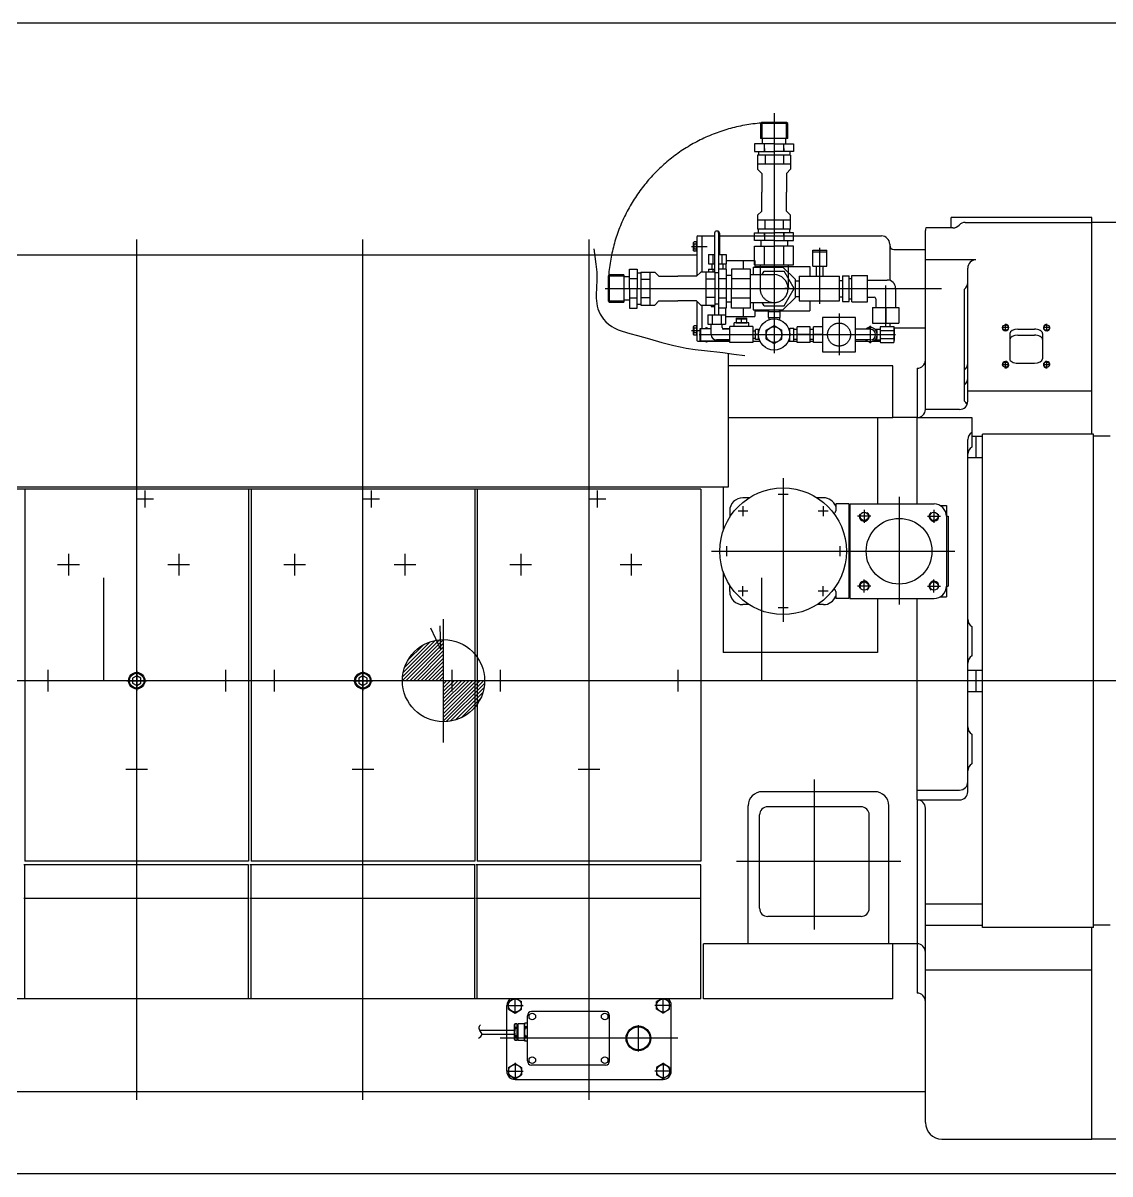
# Model space of a CAD drawing. Header units: millimetres. Extents: x -1838618 to -1600818, y -1770412 to -1553248.
# Drawn here: x -1817144 to -1815822, y -1686146 to -1684746 of the extents above; entities that cross this region are included whole.
import ezdxf

# ---------------------------------------------------------------- set-up
doc = ezdxf.new("R2010")
doc.units = ezdxf.units.MM
doc.header["$LTSCALE"] = 100
for name, pattern in [('ACAD_ISO04W100', [30, 24, -3, 0, -3]), ('CENTER', [2, 1.25, -0.25, 0.25, -0.25]), ('DASHED', [0.75, 0.5, -0.25]), ('PHANTOM', [2.5, 1.25, -0.25, 0.25, -0.25, 0.25, -0.25])]:
    doc.linetypes.add(name, pattern=pattern)
doc.layers.add('111steel', color=2, linetype='Continuous', lineweight=50)
for name, color, linetype in [('412equipment', 6, 'Continuous'), ('PV', 7, 'Continuous'), ('TV', 7, 'Continuous')]:
    doc.layers.add(name, color=color, linetype=linetype)

# ---------------------------------------------------------------- blocks, each defined once
blk = doc.blocks.new('67')
at = {"color": 4}
for p, q in [((9000, 0), (9000, 125)), ((9800, 0), (9800, 125))]:
    blk.add_line(p, q, dxfattribs=at)
at = {"color": 4, "ltscale": 100}
blk.add_line((26786.6, 0), (-4089.1, 0), dxfattribs=at)
blk = doc.blocks.new('GE-2')
at = {"color": 7, "linetype": 'CENTER', "ltscale": 25.4}
for p, q in [((-20095.8, 46086.8), (-20095.8, 47133.5)), ((-19820.8, 46086.8), (-19820.8, 47133.5)), ((-20075.5, 46817.8), (-20096.1, 46817.8)), ((-20085.8, 46828.1), (-20085.8, 46807.5)), ((-19800.5, 46817.8), (-19821.1, 46817.8)), ((-19810.8, 46828.1), (-19810.8, 46807.5)), ((-20178.8, 46751), (-20178.8, 46724.7)), ((-20044.7, 46751), (-20044.7, 46724.7)), ((-19903.8, 46751), (-19903.8, 46724.7)), ((-19769.7, 46751), (-19769.7, 46724.7)), ((-20165.6, 46737.8), (-20192, 46737.8)), ((-20031.6, 46737.8), (-20057.9, 46737.8)), ((-19890.6, 46737.8), (-19917, 46737.8)), ((-19756.6, 46737.8), (-19782.9, 46737.8)), ((-20203.8, 46610), (-20203.8, 46583.7)), ((-20095.8, 46608.8), (-20095.8, 46584.8)), ((-19987.8, 46610), (-19987.8, 46583.7)), ((-19928.8, 46610), (-19928.8, 46583.7)), ((-19820.8, 46608.8), (-19820.8, 46584.8)), ((-19712.8, 46610), (-19712.8, 46583.7)), ((-20233.3, 46596.8), (-20508.3, 46596.8)), ((-19958.3, 46596.8), (-20233.3, 46596.8)), ((-20107.8, 46596.8), (-20083.8, 46596.8)), ((-19683.3, 46596.8), (-19958.3, 46596.8)), ((-19832.8, 46596.8), (-19808.8, 46596.8)), ((-20082.6, 46488.8), (-20109, 46488.8)), ((-19807.6, 46488.8), (-19834, 46488.8))]:
    blk.add_line(p, q, dxfattribs=at)
at = {"color": 7, "linetype": 'Continuous', "ltscale": 25.4}
for p, q in [((-20233.3, 47114.3), (-20508.3, 47114.3)), ((-19958.3, 47114.3), (-20233.3, 47114.3)), ((-19683.3, 47114.3), (-19958.3, 47114.3)), ((-20233.3, 46832.4), (-20508.3, 46832.4)), ((-19958.3, 46832.4), (-20233.3, 46832.4)), ((-19683.3, 46832.4), (-19958.3, 46832.4)), ((-20233.3, 46829.8), (-20508.3, 46829.8)), ((-19958.3, 46829.8), (-20233.3, 46829.8)), ((-20231.8, 46829.8), (-20231.8, 46377.4)), ((-19959.8, 46829.8), (-19959.8, 46377.4)), ((-19683.3, 46829.8), (-19958.3, 46829.8)), ((-19956.8, 46829.8), (-19956.8, 46377.4)), ((-19684.8, 46829.8), (-19684.8, 46377.4)), ((-20095.8, 46602.6), (-20100.8, 46599.7)), ((-20100.8, 46599.7), (-20100.8, 46594)), ((-20100.8, 46594), (-20095.8, 46591.1)), ((-20090.8, 46599.7), (-20095.8, 46602.6)), ((-20095.8, 46591.1), (-20090.8, 46594)), ((-20090.8, 46594), (-20090.8, 46599.7)), ((-19820.8, 46602.6), (-19825.8, 46599.7)), ((-19825.8, 46599.7), (-19825.8, 46594)), ((-19825.8, 46594), (-19820.8, 46591.1)), ((-19815.8, 46599.7), (-19820.8, 46602.6)), ((-19820.8, 46591.1), (-19815.8, 46594)), ((-19815.8, 46594), (-19815.8, 46599.7)), ((-19959.8, 46372.8), (-20233.3, 46372.8)), ((-19959.8, 46377.4), (-20231.8, 46377.4)), ((-20231.8, 46209.8), (-20231.8, 46372.8)), ((-19959.8, 46209.8), (-19959.8, 46372.8)), ((-19684.8, 46372.8), (-19958.3, 46372.8)), ((-19684.8, 46377.4), (-19956.8, 46377.4)), ((-19956.8, 46209.8), (-19956.8, 46372.8)), ((-19684.8, 46209.8), (-19684.8, 46372.8)), ((-19959.8, 46331.8), (-20233.3, 46331.8)), ((-19684.8, 46331.8), (-19958.3, 46331.8)), ((-20233.3, 46209.8), (-20508.3, 46209.8)), ((-19958.3, 46209.8), (-20233.3, 46209.8)), ((-19683.3, 46209.8), (-19958.3, 46209.8)), ((-20233.3, 46096.8), (-20508.3, 46096.8)), ((-19958.3, 46096.8), (-20233.3, 46096.8)), ((-19683.3, 46096.8), (-19958.3, 46096.8))]:
    blk.add_line(p, q, dxfattribs=at)
for centre, radius in [((-20095.8, 46596.8), 10), ((-19820.8, 46596.8), 10), ((-20095.8, 46596.8), 9), ((-19820.8, 46596.8), 9)]:
    blk.add_circle(centre, radius, dxfattribs=at)
at = {"layer": 'PV', "color": 7, "linetype": 'Continuous', "ltscale": 25.4}
for q in [(-19726.9, 46663.4), (-19738.2, 46660.6)]:
    blk.add_line((-19725.9, 46634.7), q, dxfattribs=at)
at = {"layer": 'TV', "color": 7, "linetype": 'CENTER', "ltscale": 25.4}
for p, q in [((-19320.8, 47287.1), (-19320.8, 46995.3)), ((-19335.8, 47275.6), (-19337.4, 47274.4)), ((-19337.4, 47274.4), (-19337.4, 47256.4)), ((-19304.2, 47274.4), (-19337.4, 47274.4)), ((-19335.8, 47275.6), (-19335.8, 47256.4)), ((-19305.8, 47275.6), (-19335.8, 47275.6)), ((-19305.8, 47256.4), (-19305.8, 47275.6)), ((-19304.2, 47274.4), (-19305.8, 47275.6)), ((-19304.2, 47256.4), (-19304.2, 47274.4)), ((-19304.2, 47256.4), (-19337.4, 47256.4)), ((-19335, 47249.8), (-19335, 47256.4)), ((-19306.6, 47249.8), (-19306.6, 47256.4)), ((-19320.8, 47249.8), (-19344.5, 47249.8)), ((-19344.5, 47249.8), (-19344.5, 47240.4)), ((-19344.5, 47240.4), (-19339.8, 47240.4)), ((-19341.3, 47240.4), (-19339.8, 47240.4)), ((-19339.8, 47240.4), (-19320.8, 47240.4)), ((-19339.8, 47240.4), (-19339.8, 47236)), ((-19332.6, 47240.4), (-19332.6, 47249.8)), ((-19332.6, 47244.2), (-19332.6, 47240.4)), ((-19320.8, 47249.8), (-19297.1, 47249.8)), ((-19301.8, 47240.4), (-19320.8, 47240.4)), ((-19309, 47240.4), (-19309, 47249.8)), ((-19309, 47244.2), (-19309, 47240.4)), ((-19297.1, 47240.4), (-19301.8, 47240.4)), ((-19301.8, 47240.4), (-19301.8, 47236)), ((-19297.1, 47249.8), (-19297.1, 47240.4)), ((-19300.8, 47236), (-19340.8, 47236)), ((-19340.8, 47236), (-19340.8, 47219)), ((-19300.8, 47225), (-19340.8, 47225)), ((-19331.8, 47236), (-19331.8, 47225)), ((-19309.4, 47236), (-19309.4, 47225)), ((-19300.8, 47236), (-19300.8, 47219)), ((-19340.8, 47219), (-19335.8, 47213.9)), ((-19335.8, 47213.9), (-19335.8, 47191)), ((-19300.8, 47219), (-19305.8, 47213.9)), ((-19305.8, 47213.9), (-19305.8, 47191)), ((-19335.8, 47168), (-19335.8, 47191)), ((-19305.8, 47168), (-19305.8, 47191)), ((-19340.8, 47162.9), (-19335.8, 47168)), ((-19300.8, 47162.9), (-19305.8, 47168)), ((-19340.8, 47162.9), (-19340.8, 47146)), ((-19300.8, 47157), (-19340.8, 47157)), ((-19338.8, 47157), (-19340.8, 47157)), ((-19331.8, 47146), (-19331.8, 47157)), ((-19309.4, 47146), (-19309.4, 47157)), ((-19300.8, 47146), (-19300.8, 47162.9)), ((-19344.5, 47132.1), (-19344.5, 47141.5)), ((-19344.5, 47141.5), (-19339.8, 47141.5)), ((-19341.3, 47141.5), (-19339.8, 47141.5)), ((-19300.8, 47146), (-19340.8, 47146)), ((-19338.8, 47146), (-19340.8, 47146)), ((-19339.8, 47141.5), (-19339.8, 47146)), ((-19339.8, 47141.5), (-19320.8, 47141.5)), ((-19332.6, 47141.5), (-19332.6, 47132.1)), ((-19332.6, 47137.7), (-19332.6, 47141.5)), ((-19301.8, 47141.5), (-19320.8, 47141.5)), ((-19309, 47137.7), (-19309, 47141.5)), ((-19309, 47141.5), (-19309, 47132.1)), ((-19301.8, 47141.5), (-19301.8, 47146)), ((-19297.1, 47141.5), (-19301.8, 47141.5)), ((-19297.1, 47132.1), (-19297.1, 47141.5)), ((-19545.8, 46086.8), (-19545.8, 47133.5)), ((-19421.3, 47124.8), (-19402.3, 47124.8)), ((-19320.8, 47132.1), (-19344.5, 47132.1)), ((-19344.5, 47102.5), (-19344.5, 47125.5)), ((-19344.5, 47125.5), (-19339.8, 47125.5)), ((-19339.8, 47125.5), (-19320.8, 47125.5)), ((-19337, 47132.1), (-19337, 47125.5)), ((-19332.6, 47102.5), (-19332.6, 47125.5)), ((-19320.8, 47132.1), (-19297.1, 47132.1)), ((-19301.8, 47125.5), (-19320.8, 47125.5)), ((-19309, 47102.5), (-19309, 47125.5)), ((-19304.6, 47132.1), (-19304.6, 47125.5)), ((-19297.1, 47125.5), (-19301.8, 47125.5)), ((-19297.1, 47102.5), (-19297.1, 47125.5)), ((-19265.3, 47055.4), (-19265.3, 47123.2)), ((-19344.5, 47102.5), (-19297.1, 47102.5)), ((-19337.8, 47102.5), (-19337.8, 47073.8)), ((-19303.8, 47102.5), (-19303.8, 47073.8)), ((-19269.3, 47088.8), (-19269.3, 47101.2)), ((-19261.3, 47088.8), (-19261.3, 47101.2)), ((-19526.1, 47073.8), (-19117.1, 47073.8)), ((-19185.1, 47027.5), (-19185.1, 47077.7)), ((-19203.8, 47028.5), (-19203.8, 47007.3)), ((-19035.2, 47026.3), (-19043.4, 47026.3)), ((-19039.3, 47022.2), (-19039.3, 47030.4)), ((-18985.2, 47026.3), (-18993.4, 47026.3)), ((-18989.3, 47022.2), (-18989.3, 47030.4)), ((-19421.3, 47022.8), (-19410.5, 47022.8)), ((-19039.3, 46977.2), (-19039.3, 46985.3)), ((-18989.3, 46977.2), (-18989.3, 46985.3)), ((-19035.2, 46981.2), (-19043.4, 46981.2)), ((-18985.2, 46981.2), (-18993.4, 46981.2)), ((-19309.8, 46843), (-19309.8, 46668.3)), ((-19525.5, 46817.8), (-19546.1, 46817.8)), ((-19535.8, 46828.1), (-19535.8, 46807.5)), ((-19303.8, 46823.3), (-19315.8, 46823.3)), ((-19168.8, 46820.6), (-19168.8, 46689.3)), ((-19352.6, 46803.1), (-19364.6, 46803.1)), ((-19358.6, 46809.1), (-19358.6, 46797.1)), ((-19255, 46803.1), (-19267, 46803.1)), ((-19261, 46809.1), (-19261, 46797.1)), ((-19211.2, 46804.8), (-19211.2, 46788.8)), ((-19126.4, 46804.8), (-19126.4, 46788.8)), ((-19203.2, 46796.8), (-19219.2, 46796.8)), ((-19134.4, 46796.8), (-19118.4, 46796.8)), ((-19378.8, 46760.3), (-19378.8, 46748.3)), ((-19240.8, 46760.3), (-19240.8, 46748.3)), ((-19628.8, 46751), (-19628.8, 46724.7)), ((-19494.7, 46751), (-19494.7, 46724.7)), ((-19397.1, 46754.3), (-19101, 46754.3)), ((-19615.6, 46737.8), (-19642, 46737.8)), ((-19481.6, 46737.8), (-19507.9, 46737.8)), ((-19211.2, 46703.9), (-19211.2, 46719.9)), ((-19126.4, 46703.9), (-19126.4, 46719.9)), ((-19352.6, 46705.6), (-19364.6, 46705.6)), ((-19358.6, 46699.6), (-19358.6, 46711.6)), ((-19255, 46705.6), (-19267, 46705.6)), ((-19261, 46699.6), (-19261, 46711.6)), ((-19203.2, 46711.9), (-19219.2, 46711.9)), ((-19134.4, 46711.9), (-19118.4, 46711.9)), ((-19303.8, 46685.3), (-19315.8, 46685.3)), ((-19722.8, 46521.8), (-19722.8, 46671.8)), ((-19653.8, 46610), (-19653.8, 46583.7)), ((-19437.8, 46610), (-19437.8, 46583.7)), ((-19647.8, 46596.8), (-19797.8, 46596.8)), ((-19408.3, 46596.8), (-19683.3, 46596.8)), ((-18932.3, 46596.8), (-19408.3, 46596.8)), ((-19532.6, 46488.8), (-19559, 46488.8)), ((-19166.8, 46376.8), (-19366.6, 46376.8)), ((-19645.8, 46201.8), (-19625.8, 46201.8)), ((-19635.8, 46191.8), (-19635.8, 46209.8)), ((-19445.8, 46201.8), (-19465.8, 46201.8)), ((-19455.8, 46191.8), (-19455.8, 46209.8)), ((-19485.8, 46145.8), (-19485.8, 46177.8)), ((-19437.8, 46161.8), (-19653.8, 46161.8)), ((-19635.8, 46131.8), (-19635.8, 46111.8)), ((-19455.8, 46131.8), (-19455.8, 46111.8)), ((-19645.8, 46121.8), (-19625.8, 46121.8)), ((-19445.8, 46121.8), (-19465.8, 46121.8))]:
    blk.add_line(p, q, dxfattribs=at)
at = {"layer": 'TV', "color": 7, "linetype": 'Continuous', "ltscale": 25.4}
for p, q in [((-18934.3, 47160.4), (-19105.3, 47160.4)), ((-19105.3, 47147.6), (-19105.3, 47160.4)), ((-19088.3, 47154.3), (-18934.3, 47154.3)), ((-18934.3, 46896.8), (-18934.3, 47160.4)), ((-18745.3, 47154.3), (-18934.3, 47154.3)), ((-18934.3, 46896.8), (-18934.3, 47154.3)), ((-19393.2, 47141.3), (-19393.2, 47093.8)), ((-19389.8, 47143.8), (-19390.7, 47143.8)), ((-19388.2, 47141.3), (-19388.2, 47097.5)), ((-19387.3, 47141.3), (-19387.3, 47115.4)), ((-19136.8, 46926.8), (-19136.8, 47144.3)), ((-19103.3, 47147.6), (-19136.2, 47147.6)), ((-19418.6, 47129.8), (-19418.1, 47130.6)), ((-19418.6, 47119.8), (-19418.6, 47129.8)), ((-19415.1, 47130.6), (-19418.1, 47130.6)), ((-19415.1, 47127.7), (-19418.1, 47127.7)), ((-19415.1, 47119.1), (-19415.1, 47130.6)), ((-19414.6, 47129.8), (-19415.1, 47129.8)), ((-19414.6, 47136.8), (-19414.6, 47089.2)), ((-19413.6, 47137.8), (-19393.2, 47137.8)), ((-19408.6, 47137.8), (-19408.6, 47093.8)), ((-19387.3, 47137.8), (-19190.2, 47137.8)), ((-19180.2, 47127.8), (-19180.2, 47083.8)), ((-19414.6, 47114.3), (-19683.3, 47114.3)), ((-19540.1, 47122.3), (-19537.4, 47103.3)), ((-19418.6, 47119.8), (-19418.1, 47119.1)), ((-19415.1, 47121.9), (-19418.1, 47121.9)), ((-19415.1, 47119.1), (-19418.1, 47119.1)), ((-19414.6, 47119.8), (-19415.1, 47119.8)), ((-19400.5, 47115.4), (-19393.2, 47115.4)), ((-19400.5, 47115.4), (-19400.5, 47103.9)), ((-19395.2, 47115.4), (-19395.2, 47103.9)), ((-19388.2, 47115.4), (-19379.1, 47115.4)), ((-19384.4, 47115.4), (-19384.4, 47103.9)), ((-19379.1, 47115.4), (-19379.1, 47103.9)), ((-19273.8, 47101.2), (-19273.8, 47120.4)), ((-19273.8, 47120.4), (-19256.8, 47120.4)), ((-19273.8, 47118.4), (-19256.8, 47118.4)), ((-19256.8, 47101.2), (-19256.8, 47120.4)), ((-19175.2, 47121.5), (-19136.8, 47121.5)), ((-19537.4, 47103.3), (-19536.5, 47093.7)), ((-19496.8, 47097.5), (-19487.4, 47097.5)), ((-19496.8, 47073.8), (-19496.8, 47097.5)), ((-19487.4, 47097.5), (-19487.4, 47092.8)), ((-19400.5, 47103.9), (-19393.2, 47103.9)), ((-19400.5, 47097.3), (-19393.2, 47097.3)), ((-19400.5, 47097.3), (-19400.5, 47093.8)), ((-19396.4, 47103.9), (-19396.4, 47097.3)), ((-19395.2, 47097.3), (-19395.2, 47093.8)), ((-19379.1, 47097.5), (-19388.5, 47097.5)), ((-19388.5, 47097.5), (-19388.5, 47092.8)), ((-19388.2, 47103.9), (-19379.1, 47103.9)), ((-19383.2, 47103.9), (-19383.2, 47097.5)), ((-19379.3, 47103.9), (-19379.3, 47097.5)), ((-19379.1, 47107.8), (-19344.3, 47107.8)), ((-19379.1, 47097.5), (-19379.1, 47050.1)), ((-19349.5, 47097.5), (-19372.5, 47097.5)), ((-19372.5, 47097.5), (-19372.5, 47092.8)), ((-19358.3, 47107.8), (-19358.3, 47097.5)), ((-19349.5, 47050.1), (-19349.5, 47097.5)), ((-19346.3, 47099.8), (-19310, 47099.8)), ((-19346.3, 47099.8), (-19346.3, 47090.8)), ((-19344.5, 47100.8), (-19277.3, 47100.8)), ((-19344.3, 47107.8), (-19344.3, 47099.8)), ((-19310, 47099.8), (-19295.3, 47085.1)), ((-19277.3, 47100.8), (-19277.3, 47088.8)), ((-19273.8, 47101.2), (-19256.8, 47101.2)), ((-19075.3, 47108.8), (-19136.8, 47108.8)), ((-19085.3, 46936.8), (-19085.3, 47098.8)), ((-19536.2, 47084), (-19537, 47066.3)), ((-19536.5, 47093.7), (-19536.2, 47088.9)), ((-19536.2, 47088.9), (-19536.2, 47084)), ((-19521.4, 47090.4), (-19522.6, 47088.8)), ((-19522.6, 47088.8), (-19522.6, 47058.8)), ((-19503.4, 47088.8), (-19522.6, 47088.8)), ((-19521.4, 47090.4), (-19521.4, 47057.2)), ((-19503.4, 47090.4), (-19521.4, 47090.4)), ((-19503.4, 47090.4), (-19503.4, 47057.2)), ((-19496.8, 47088), (-19503.4, 47088)), ((-19487.4, 47085.7), (-19496.8, 47085.7)), ((-19487.4, 47092.8), (-19487.4, 47073.8)), ((-19487.4, 47092.8), (-19482.9, 47092.8)), ((-19482.9, 47093.8), (-19482.9, 47053.8)), ((-19482.9, 47093.8), (-19466, 47093.8)), ((-19482.9, 47085.3), (-19471.9, 47085.3)), ((-19471.9, 47093.8), (-19471.9, 47053.8)), ((-19466, 47093.8), (-19460.9, 47088.8)), ((-19460.9, 47088.8), (-19437.9, 47088.8)), ((-19415, 47088.8), (-19437.9, 47088.8)), ((-19409.9, 47093.8), (-19415, 47088.8)), ((-19392.9, 47093.8), (-19409.9, 47093.8)), ((-19403.9, 47093.8), (-19403.9, 47053.8)), ((-19392.9, 47085.3), (-19403.9, 47085.3)), ((-19392.9, 47093.8), (-19392.9, 47053.8)), ((-19388.5, 47092.8), (-19392.9, 47092.8)), ((-19388.5, 47092.8), (-19388.5, 47050.1)), ((-19379.1, 47085.7), (-19388.5, 47085.7)), ((-19379.1, 47090), (-19372.5, 47090)), ((-19372.5, 47092.8), (-19372.5, 47073.8)), ((-19349.5, 47085.7), (-19372.5, 47085.7)), ((-19349.5, 47090.8), (-19320.8, 47090.8)), ((-19335.3, 47090.8), (-19333, 47094.9)), ((-19333, 47094.9), (-19308.6, 47094.9)), ((-19296.4, 47073.8), (-19308.6, 47094.9)), ((-19295.3, 47085.1), (-19295.3, 47062.5)), ((-19295.3, 47083.3), (-19290.3, 47083.3)), ((-19290.3, 47088.8), (-19290.3, 47058.8)), ((-19290.3, 47088.8), (-19241.3, 47088.8)), ((-19241.3, 47058.8), (-19241.3, 47088.8)), ((-19241.3, 47083.8), (-19237.6, 47083.8)), ((-19237.6, 47089.4), (-19237.6, 47058.2)), ((-19237.6, 47089.4), (-19229.6, 47089.4)), ((-19229.6, 47058.2), (-19229.6, 47089.4)), ((-19229.6, 47086.1), (-19226.3, 47086.1)), ((-19226.3, 47057.8), (-19226.3, 47089.8)), ((-19226.3, 47089.8), (-19207.3, 47089.8)), ((-19207.3, 47057.8), (-19207.3, 47089.8)), ((-19207.3, 47084.2), (-19183.1, 47084.2)), ((-19496.8, 47073.8), (-19496.8, 47050.1)), ((-19487.4, 47054.8), (-19487.4, 47073.8)), ((-19372.5, 47054.8), (-19372.5, 47073.8)), ((-19308.6, 47052.7), (-19296.4, 47073.8)), ((-19301.8, 47073.8), (-19307.8, 47073.8)), ((-19295.3, 47073.8), (-19290.3, 47073.8)), ((-19226.3, 47073.8), (-19207.3, 47073.8)), ((-19173.1, 47074.2), (-19173.1, 47050.8)), ((-19089.3, 46936.8), (-19089.3, 47073.2)), ((-19537, 47066.3), (-19537, 47062)), ((-19537, 47062), (-19536.4, 47055.5)), ((-19536.4, 47055.5), (-19535.8, 47052.4)), ((-19522.6, 47058.8), (-19503.4, 47058.8)), ((-19522.6, 47058.8), (-19521.4, 47057.2)), ((-19521.4, 47057.2), (-19503.4, 47057.2)), ((-19496.8, 47059.6), (-19503.4, 47059.6)), ((-19487.4, 47062), (-19496.8, 47062)), ((-19487.4, 47050.1), (-19487.4, 47054.8)), ((-19487.4, 47054.8), (-19482.9, 47054.8)), ((-19482.9, 47062.8), (-19471.9, 47062.8)), ((-19466, 47053.8), (-19460.9, 47058.8)), ((-19460.9, 47058.8), (-19437.9, 47058.8)), ((-19415, 47058.8), (-19437.9, 47058.8)), ((-19409.9, 47053.8), (-19415, 47058.8)), ((-19414.6, 47058.4), (-19414.6, 47010.8)), ((-19392.9, 47062.8), (-19403.9, 47062.8)), ((-19388.5, 47054.8), (-19392.9, 47054.8)), ((-19379.1, 47062), (-19388.5, 47062)), ((-19379.1, 47057.6), (-19372.5, 47057.6)), ((-19349.5, 47062), (-19372.5, 47062)), ((-19372.5, 47050.1), (-19372.5, 47054.8)), ((-19349.5, 47056.8), (-19320.8, 47056.8)), ((-19346.3, 47056.8), (-19346.3, 47047.8)), ((-19333, 47052.7), (-19335.3, 47056.8)), ((-19310, 47047.8), (-19295.3, 47062.5)), ((-19295.3, 47064.3), (-19290.3, 47064.3)), ((-19290.3, 47058.8), (-19241.3, 47058.8)), ((-19277.3, 47058.8), (-19277.3, 47046.8)), ((-19241.3, 47063.9), (-19237.6, 47063.9)), ((-19237.6, 47058.2), (-19229.6, 47058.2)), ((-19229.6, 47061.5), (-19226.3, 47061.5)), ((-19226.3, 47057.8), (-19207.3, 47057.8)), ((-19207.3, 47063.4), (-19199.1, 47063.4)), ((-19197.1, 47061.4), (-19197.1, 47050.8)), ((-19535.8, 47052.4), (-19535, 47049.2)), ((-19535, 47049.2), (-19534, 47046.5)), ((-19534, 47046.5), (-19532.1, 47042.7)), ((-19532.1, 47042.7), (-19529.9, 47039)), ((-19496.8, 47050.1), (-19487.4, 47050.1)), ((-19482.9, 47053.8), (-19466, 47053.8)), ((-19409.9, 47053.8), (-19392.9, 47053.8)), ((-19408.6, 47053.8), (-19408.6, 47025.3)), ((-19401.4, 47042), (-19379.9, 47042)), ((-19401.4, 47042), (-19401.4, 47030.5)), ((-19397.3, 47053.8), (-19397.3, 47051.8)), ((-19397.3, 47051.8), (-19393.2, 47051.8)), ((-19396, 47042), (-19396, 47030.5)), ((-19393.2, 47053.8), (-19393.2, 47042)), ((-19379.1, 47050.1), (-19388.5, 47050.1)), ((-19388.2, 47050.1), (-19388.2, 47042)), ((-19385.3, 47042), (-19385.3, 47030.5)), ((-19379.9, 47042), (-19379.9, 47030.5)), ((-19379.3, 47039.8), (-19379.3, 47050.1)), ((-19349.5, 47050.1), (-19372.5, 47050.1)), ((-19358.3, 47050.1), (-19358.3, 47039.8)), ((-19346.3, 47047.8), (-19310, 47047.8)), ((-19344.3, 47047.8), (-19344.3, 47039.8)), ((-19344.3, 47046.8), (-19327.3, 47046.8)), ((-19333, 47052.7), (-19308.6, 47052.7)), ((-19327.8, 47045.8), (-19327.8, 47038.8)), ((-19327.8, 47045.8), (-19313.8, 47045.8)), ((-19327.3, 47045.8), (-19327.3, 47047.8)), ((-19320.8, 47045.8), (-19320.8, 47038.8)), ((-19314.3, 47045.8), (-19314.3, 47047.8)), ((-19314.3, 47046.8), (-19277.3, 47046.8)), ((-19313.8, 47045.8), (-19313.8, 47038.8)), ((-19241.8, 47043.4), (-19241.8, 46992.9)), ((-19201.1, 47050.8), (-19201.1, 47031.8)), ((-19201.1, 47050.8), (-19169.1, 47050.8)), ((-19185.1, 47050.8), (-19185.1, 47031.8)), ((-19169.1, 47050.8), (-19169.1, 47031.8)), ((-19529.9, 47039), (-19528.1, 47036.7)), ((-19528.1, 47036.7), (-19525.2, 47033.5)), ((-19525.2, 47033.5), (-19522, 47030.6)), ((-19522, 47030.6), (-19518.2, 47027.8)), ((-19518.2, 47027.8), (-19515.2, 47026)), ((-19515.2, 47026), (-19510.5, 47023.7)), ((-19418.6, 47027.8), (-19418.1, 47028.6)), ((-19418.6, 47017.8), (-19418.6, 47027.8)), ((-19415.1, 47028.6), (-19418.1, 47028.6)), ((-19415.1, 47028.6), (-19415.1, 47017)), ((-19414.6, 47027.8), (-19415.1, 47027.8)), ((-19405, 47025.3), (-19403, 47026.5)), ((-19403, 47026.5), (-19401, 47025.3)), ((-19401.4, 47030.5), (-19379.9, 47030.5)), ((-19397.2, 47017.8), (-19397.2, 47030.5)), ((-19384.1, 47026.4), (-19384.1, 47030.5)), ((-19379.3, 47039.8), (-19344.3, 47039.8)), ((-19374.5, 47008.1), (-19374.5, 47027.6)), ((-19346.5, 47027.6), (-19374.5, 47027.6)), ((-19351.5, 47032.1), (-19369.5, 47032.1)), ((-19369.5, 47027.6), (-19369.5, 47032.1)), ((-19367, 47037.8), (-19354, 47037.8)), ((-19367, 47037.8), (-19367, 47032.1)), ((-19354, 47036.6), (-19367, 47036.6)), ((-19367, 47032.1), (-19354, 47032.1)), ((-19360.5, 47032.3), (-19360.5, 47037.8)), ((-19354, 47032.1), (-19354, 47037.8)), ((-19351.5, 47027.6), (-19351.5, 47032.1)), ((-19346.5, 47027.6), (-19346.5, 47008.1)), ((-19330.3, 47023.3), (-19320.8, 47028.8)), ((-19327.8, 47038.8), (-19313.8, 47038.8)), ((-19327.3, 47038.8), (-19327.3, 47035.7)), ((-19320.8, 47028.8), (-19311.3, 47023.3)), ((-19314.3, 47038.8), (-19314.3, 47035.7)), ((-19292.8, 47008.3), (-19292.8, 47027.3)), ((-19276.8, 47027.3), (-19292.8, 47027.3)), ((-19276.8, 47008.3), (-19276.8, 47027.3)), ((-19272.8, 47008.3), (-19272.8, 47027.3)), ((-19261.8, 47027.3), (-19272.8, 47027.3)), ((-19261.8, 47038.8), (-19261.8, 46996.8)), ((-19221.8, 47038.8), (-19261.8, 47038.8)), ((-19221.8, 46996.8), (-19221.8, 47038.8)), ((-19203.8, 47027.6), (-19209.5, 47024.3)), ((-19195.3, 47022.7), (-19203.8, 47027.6)), ((-19201.1, 47031.8), (-19169.1, 47031.8)), ((-19191.4, 47027.6), (-19175.1, 47027.6)), ((-19180.2, 47031.8), (-19180.2, 47027.6)), ((-19174.9, 47026.2), (-19136.8, 47026.2)), ((-19510.5, 47023.7), (-19505.5, 47021.8)), ((-19505.5, 47021.8), (-19496.4, 47019)), ((-19496.4, 47019), (-19487, 47016.6)), ((-19487, 47016.6), (-19472.1, 47012.5)), ((-19472.1, 47012.5), (-19457.3, 47008.3)), ((-19418.6, 47017.8), (-19418.1, 47017)), ((-19415.1, 47019.9), (-19418.1, 47019.9)), ((-19415.1, 47017), (-19418.1, 47017)), ((-19415.1, 47025.7), (-19417.5, 47025.7)), ((-19414.6, 47017.8), (-19415.1, 47017.8)), ((-19412, 47017.8), (-19173.2, 47017.8)), ((-19410.5, 47010.3), (-19410.5, 47025.3)), ((-19410.5, 47025.3), (-19397.2, 47025.3)), ((-19410.3, 47025.3), (-19410.3, 47010.3)), ((-19383.8, 47025.3), (-19374.5, 47025.3)), ((-19374.5, 47024.4), (-19382.1, 47024.4)), ((-19346.5, 47022.3), (-19343.5, 47022.3)), ((-19346.5, 47013.4), (-19343.5, 47013.4)), ((-19343.5, 47011.9), (-19343.5, 47023.8)), ((-19339.8, 47023.8), (-19343.5, 47023.8)), ((-19339.8, 47017.8), (-19343.5, 47017.8)), ((-19339.8, 47011.9), (-19339.8, 47023.8)), ((-19330.3, 47012.3), (-19330.3, 47023.3)), ((-19330.3, 47012.3), (-19320.8, 47006.8)), ((-19320.8, 47006.8), (-19311.3, 47012.3)), ((-19311.3, 47012.3), (-19311.3, 47023.3)), ((-19301.8, 47025.8), (-19296.8, 47025.8)), ((-19301.8, 47009.8), (-19301.8, 47025.8)), ((-19301.8, 47017.8), (-19296.8, 47017.8)), ((-19296.8, 47009.8), (-19296.8, 47025.8)), ((-19292.8, 47023.8), (-19296.8, 47023.8)), ((-19276.8, 47017.8), (-19292.8, 47017.8)), ((-19272.8, 47023.8), (-19276.8, 47023.8)), ((-19261.8, 47017.8), (-19272.8, 47017.8)), ((-19203.8, 47024.3), (-19221.8, 47024.3)), ((-19203.8, 47008), (-19195.3, 47012.9)), ((-19198.1, 47024.3), (-19191.8, 47024.3)), ((-19195.3, 47012.9), (-19195.3, 47022.7)), ((-19191.8, 47025.2), (-19191.8, 47010.5)), ((-19191.4, 47022.7), (-19175.1, 47022.7)), ((-19191.4, 47012.9), (-19175.1, 47012.9)), ((-19174.8, 47025.2), (-19174.8, 47010.5)), ((-19034.3, 47019.3), (-19034.3, 46988.2)), ((-19024.3, 47024.5), (-19004.3, 47024.5)), ((-19024.3, 47017.2), (-19004.3, 47017.2)), ((-18994.3, 47019.3), (-18994.3, 46988.2)), ((-19457.3, 47008.3), (-19442.6, 47004.4)), ((-19442.6, 47004.4), (-19435.2, 47002.8)), ((-19435.2, 47002.8), (-19427.7, 47001.3)), ((-19427.7, 47001.3), (-19416.7, 46999.6)), ((-19416.7, 46999.6), (-19405.6, 46998.3)), ((-19413.6, 47009.8), (-19404.1, 47009.8)), ((-19410.5, 47010.3), (-19374.5, 47010.3)), ((-19405.6, 46998.3), (-19383.3, 46996)), ((-19405, 47010.3), (-19403, 47009.2)), ((-19403, 47009.2), (-19401, 47010.3)), ((-19401.8, 47009.8), (-19374.5, 47009.8)), ((-19374.5, 47011.3), (-19390.7, 47011.3)), ((-19346.5, 47008.1), (-19374.5, 47008.1)), ((-19346.5, 47009.8), (-19338, 47009.8)), ((-19339.8, 47011.9), (-19343.5, 47011.9)), ((-19303.6, 47009.8), (-19301.8, 47009.8)), ((-19301.8, 47009.8), (-19296.8, 47009.8)), ((-19292.8, 47011.8), (-19296.8, 47011.8)), ((-19296.8, 47009.8), (-19292.8, 47009.8)), ((-19276.8, 47008.3), (-19292.8, 47008.3)), ((-19272.8, 47011.8), (-19276.8, 47011.8)), ((-19276.8, 47009.8), (-19272.8, 47009.8)), ((-19261.8, 47008.3), (-19272.8, 47008.3)), ((-19203.8, 47011.3), (-19221.8, 47011.3)), ((-19221.8, 47009.8), (-19206.9, 47009.8)), ((-19209.5, 47011.3), (-19203.8, 47008)), ((-19200.7, 47009.8), (-19191.8, 47009.8)), ((-19198.1, 47011.3), (-19191.8, 47011.3)), ((-19191.4, 47008), (-19175.1, 47008)), ((-19383.3, 46996), (-19369.8, 46994.2)), ((-19376.8, 46995.2), (-19376.8, 46832.4)), ((-19369.8, 46994.2), (-19356.4, 46992.3)), ((-19261.8, 46996.8), (-19221.8, 46996.8)), ((-19176.3, 46979.8), (-19376.8, 46979.8)), ((-19176.3, 46916.8), (-19176.3, 46979.8)), ((-19146.8, 46976.8), (-19146.8, 46916.8)), ((-19024.3, 46983.1), (-19004.3, 46983.1)), ((-18934.3, 46948.8), (-19085.3, 46948.8)), ((-19176.3, 46916.6), (-19376.8, 46916.6)), ((-19195.1, 46916.6), (-19195.1, 46811.8)), ((-19146.8, 46916.8), (-19176.3, 46916.8)), ((-19146.8, 46916.8), (-19080.3, 46916.8)), ((-19146.8, 46811.8), (-19146.8, 46916.8)), ((-19095.3, 46926.8), (-19136.8, 46926.8)), ((-19080.3, 46916.8), (-19080.3, 46880.8)), ((-19085.3, 46461.8), (-19085.3, 46890.2)), ((-19080.3, 46894.3), (-19067.3, 46894.3)), ((-19075.3, 46894.3), (-19075.3, 46868.3)), ((-19067.3, 46296.8), (-19067.3, 46896.8)), ((-18932.3, 46896.8), (-19067.3, 46896.8)), ((-18932.3, 46296.8), (-18932.3, 46896.8)), ((-18912.3, 46894.3), (-18932.3, 46894.3)), ((-19085.3, 46868.3), (-19067.3, 46868.3)), ((-19408.3, 46832.4), (-19683.3, 46832.4)), ((-19376.8, 46832.4), (-19408.3, 46832.4)), ((-19382.6, 46832.4), (-19382.6, 46779.6)), ((-19409.8, 46829.8), (-19683.3, 46829.8)), ((-19681.8, 46829.8), (-19681.8, 46377.4)), ((-19409.8, 46829.8), (-19409.8, 46377.4)), ((-19351.1, 46819.3), (-19358.8, 46819.3)), ((-19260.8, 46819.3), (-19268.5, 46819.3)), ((-19374.8, 46803.3), (-19374.8, 46795.6)), ((-19229.8, 46811.8), (-19245.8, 46811.8)), ((-19245.8, 46811.8), (-19245.8, 46803.3)), ((-19229.8, 46811.8), (-19229.8, 46696.8)), ((-19228.8, 46811.8), (-19228.8, 46696.8)), ((-19228.8, 46811.8), (-19126.3, 46811.8)), ((-19118.8, 46809.8), (-19111.3, 46809.8)), ((-19111.3, 46809.8), (-19111.3, 46698.8)), ((-19111.3, 46796.8), (-19109.3, 46796.8)), ((-19109.3, 46796.8), (-19109.3, 46711.9)), ((-19382.6, 46729.1), (-19382.6, 46631)), ((-19374.8, 46705.3), (-19374.8, 46713.1)), ((-19245.8, 46705.3), (-19245.8, 46696.8)), ((-19111.3, 46711.9), (-19109.3, 46711.9)), ((-19229.8, 46696.8), (-19245.8, 46696.8)), ((-19228.8, 46696.8), (-19126.3, 46696.8)), ((-19195.1, 46696.8), (-19195.1, 46631)), ((-19146.8, 46451.8), (-19146.8, 46696.8)), ((-19118.8, 46698.8), (-19111.3, 46698.8)), ((-19351.1, 46689.3), (-19358.8, 46689.3)), ((-19260.8, 46689.3), (-19268.5, 46689.3)), ((-19080.3, 46662.8), (-19080.3, 46626.8)), ((-19722.9, 46646.8), (-19772.8, 46596.9)), ((-19727.7, 46646.5), (-19772.5, 46601.7)), ((-19732.9, 46645.8), (-19771.7, 46606.9)), ((-19738.9, 46644.2), (-19770.2, 46613)), ((-19722.8, 46642.4), (-19768.4, 46596.8)), ((-19747.2, 46640.5), (-19766.5, 46621.2)), ((-19722.8, 46637.9), (-19763.9, 46596.8)), ((-19722.8, 46633.4), (-19759.4, 46596.8)), ((-19722.8, 46628.9), (-19754.9, 46596.8)), ((-19722.8, 46624.4), (-19750.4, 46596.8)), ((-19195.1, 46631), (-19382.6, 46631)), ((-19722.8, 46620), (-19745.9, 46596.8)), ((-19722.8, 46615.5), (-19741.4, 46596.8)), ((-19722.8, 46611), (-19736.9, 46596.8)), ((-19722.8, 46606.5), (-19732.4, 46596.8)), ((-19085.3, 46609.8), (-19067.3, 46609.8)), ((-19075.3, 46609.8), (-19075.3, 46583.8)), ((-19722.8, 46602), (-19727.9, 46596.8)), ((-19722.8, 46597.5), (-19723.5, 46596.8)), ((-19674.1, 46596.8), (-19722.8, 46548.1)), ((-19678.6, 46596.8), (-19722.8, 46552.6)), ((-19683, 46596.8), (-19722.8, 46557.1)), ((-19687.5, 46596.8), (-19722.8, 46561.6)), ((-19692, 46596.8), (-19722.8, 46566.1)), ((-19696.5, 46596.8), (-19722.8, 46570.6)), ((-19701, 46596.8), (-19722.8, 46575.1)), ((-19705.5, 46596.8), (-19722.8, 46579.5)), ((-19710, 46596.8), (-19722.8, 46584)), ((-19714.5, 46596.8), (-19722.8, 46588.5)), ((-19719, 46596.8), (-19722.8, 46593)), ((-19673, 46593.4), (-19719.4, 46547.1)), ((-19673.4, 46588.5), (-19714.5, 46547.5)), ((-19674.8, 46582.6), (-19708.5, 46548.9)), ((-19085.3, 46583.8), (-19067.3, 46583.8)), ((-19677.7, 46575.3), (-19701.2, 46551.7)), ((-19080.3, 46531.8), (-19080.3, 46495.8)), ((-19271.8, 46294.2), (-19271.8, 46476.8)), ((-19198.3, 46461.8), (-19335.3, 46461.8)), ((-19146.8, 46463.8), (-19095.3, 46463.8)), ((-19352.3, 46276.8), (-19352.3, 46444.8)), ((-19215.1, 46443.5), (-19328.5, 46443.5)), ((-19181.3, 46276.8), (-19181.3, 46444.8)), ((-19146.8, 46451.8), (-19095.3, 46451.8)), ((-19146.8, 46451.8), (-19146.8, 46216.8)), ((-19136.8, 46059.3), (-19136.8, 46441.8)), ((-19338.5, 46320.1), (-19338.5, 46433.5)), ((-19205.1, 46320.1), (-19205.1, 46433.5)), ((-19409.8, 46372.8), (-19683.3, 46372.8)), ((-19409.8, 46377.4), (-19681.8, 46377.4)), ((-19681.8, 46209.8), (-19681.8, 46372.8)), ((-19409.8, 46209.8), (-19409.8, 46372.8)), ((-19409.8, 46331.8), (-19683.3, 46331.8)), ((-19136.8, 46325.3), (-19067.3, 46325.3)), ((-19215.1, 46310.1), (-19328.5, 46310.1)), ((-19136.8, 46299.3), (-19067.3, 46299.3)), ((-18912.3, 46299.3), (-18932.3, 46299.3)), ((-18932.3, 46296.8), (-19067.3, 46296.8)), ((-18934.3, 46039.3), (-18934.3, 46296.8)), ((-18934.3, 46039.3), (-18934.3, 46296.8)), ((-19406.8, 46209.8), (-19406.8, 46276.8)), ((-19176.3, 46276.8), (-19406.8, 46276.8)), ((-19176.3, 46209.8), (-19176.3, 46276.8)), ((-19146.8, 46276.8), (-19176.3, 46276.8)), ((-18934.3, 46244.8), (-19136.8, 46244.8)), ((-19409.8, 46209.8), (-19683.3, 46209.8)), ((-19645.8, 46121.8), (-19645.8, 46201.8)), ((-19643.8, 46206.5), (-19637.9, 46209.8)), ((-19643.8, 46197.2), (-19643.8, 46206.5)), ((-19633.7, 46209.8), (-19627.8, 46206.5)), ((-19627.8, 46197.2), (-19627.8, 46206.5)), ((-19457.9, 46209.8), (-19463.8, 46206.5)), ((-19463.8, 46197.2), (-19463.8, 46206.5)), ((-19447.8, 46206.5), (-19453.7, 46209.8)), ((-19447.8, 46197.2), (-19447.8, 46206.5)), ((-19445.8, 46121.8), (-19445.8, 46201.8)), ((-19176.3, 46209.8), (-19406.8, 46209.8)), ((-19643.8, 46197.2), (-19635.8, 46192.6)), ((-19635.8, 46192.6), (-19627.8, 46197.2)), ((-19620.8, 46134.3), (-19620.8, 46189.3)), ((-19525.8, 46194.3), (-19615.8, 46194.3)), ((-19520.8, 46134.3), (-19520.8, 46189.3)), ((-19455.8, 46192.6), (-19463.8, 46197.2)), ((-19447.8, 46197.2), (-19455.8, 46192.6)), ((-19636.3, 46178.3), (-19635.7, 46179.3)), ((-19636.3, 46160.3), (-19636.3, 46178.3)), ((-19633.3, 46179.3), (-19635.7, 46179.3)), ((-19633.3, 46174.9), (-19635.7, 46174.9)), ((-19635.7, 46174.9), (-19635.7, 46173.8)), ((-19633.3, 46173.8), (-19635.7, 46173.8)), ((-19633.3, 46159.3), (-19633.3, 46179.3)), ((-19631.8, 46178.6), (-19633.3, 46178.6)), ((-19631.8, 46159.3), (-19631.8, 46179.3)), ((-19624.3, 46179.3), (-19631.8, 46179.3)), ((-19623.7, 46180.4), (-19624.3, 46179.3)), ((-19624.3, 46159.3), (-19624.3, 46179.3)), ((-19620.8, 46180.4), (-19623.7, 46180.4)), ((-19620.8, 46175.6), (-19623.7, 46175.6)), ((-19623.7, 46175.6), (-19623.7, 46174.2)), ((-19620.8, 46174.2), (-19623.7, 46174.2)), ((-19636.3, 46160.3), (-19635.7, 46159.3)), ((-19633.3, 46164.9), (-19635.7, 46164.9)), ((-19635.7, 46163.8), (-19635.7, 46164.9)), ((-19633.3, 46163.8), (-19635.7, 46163.8)), ((-19633.3, 46159.3), (-19635.7, 46159.3)), ((-19631.8, 46160), (-19633.3, 46160)), ((-19624.3, 46159.3), (-19631.8, 46159.3)), ((-19623.7, 46158.2), (-19624.3, 46159.3)), ((-19620.8, 46164.5), (-19623.7, 46164.5)), ((-19623.7, 46163.1), (-19623.7, 46164.5)), ((-19620.8, 46163.1), (-19623.7, 46163.1)), ((-19620.8, 46158.2), (-19623.7, 46158.2)), ((-19643.8, 46126.5), (-19635.8, 46131.1)), ((-19635.8, 46131.1), (-19627.8, 46126.5)), ((-19455.8, 46131.1), (-19463.8, 46126.5)), ((-19447.8, 46126.5), (-19455.8, 46131.1)), ((-19643.8, 46126.5), (-19643.8, 46117.2)), ((-19643.8, 46117.2), (-19635.8, 46112.6)), ((-19635.8, 46112.6), (-19627.8, 46117.2)), ((-19627.8, 46126.5), (-19627.8, 46117.2)), ((-19525.8, 46129.3), (-19615.8, 46129.3)), ((-19463.8, 46126.5), (-19463.8, 46117.2)), ((-19455.8, 46112.6), (-19463.8, 46117.2)), ((-19447.8, 46117.2), (-19455.8, 46112.6)), ((-19447.8, 46126.5), (-19447.8, 46117.2)), ((-19635.8, 46111.8), (-19455.8, 46111.8)), ((-19408.3, 46096.8), (-19683.3, 46096.8)), ((-19136.8, 46096.8), (-19408.3, 46096.8)), ((-19116.8, 46039.3), (-18934.3, 46039.3)), ((-18745.3, 46039.3), (-18934.3, 46039.3))]:
    blk.add_line(p, q, dxfattribs=at)
at = {"layer": 'TV', "color": 7, "linetype": 'DASHED', "ltscale": 25.4}
for p, q in [((-19679.4, 46175.2), (-19679, 46176.5)), ((-19679.4, 46173.9), (-19679.4, 46175.2)), ((-19679.1, 46172.6), (-19679.4, 46173.9)), ((-19678.5, 46171.3), (-19679.1, 46172.6)), ((-19679, 46176.5), (-19678.5, 46177.5)), ((-19678.5, 46177.5), (-19677.7, 46178.4)), ((-19680.3, 46161.9), (-19678.9, 46162.8)), ((-19678.9, 46162.8), (-19677.5, 46163.9)), ((-19678.8, 46171.8), (-19636.3, 46171.8)), ((-19676.9, 46168.8), (-19678.5, 46171.3)), ((-19677.5, 46163.9), (-19676.5, 46165.1)), ((-19676.3, 46167.6), (-19676.9, 46168.8)), ((-19676.5, 46165.1), (-19676.1, 46166.5)), ((-19676.1, 46166.5), (-19676.3, 46167.6)), ((-19676.1, 46166.8), (-19636.3, 46166.8))]:
    blk.add_line(p, q, dxfattribs=at)
at = {"layer": 'TV', "color": 7, "linetype": 'Continuous', "ltscale": 25.4}
for centre, radius in [((-19320.8, 47017.8), 19), ((-19320.8, 47017.8), 9.5), ((-19039.3, 47026.3), 3.4), ((-18989.3, 47026.3), 3.4), ((-19039.3, 46981.2), 3.4), ((-18989.3, 46981.2), 3.4), ((-19309.8, 46754.3), 77), ((-19211.2, 46796.8), 5.05), ((-19168.8, 46754.3), 40), ((-19126.4, 46796.8), 5.05), ((-19211.2, 46711.9), 5.05), ((-19126.4, 46711.9), 5.05), ((-19722.8, 46596.8), 50), ((-19635.8, 46201.8), 8), ((-19455.8, 46201.8), 8), ((-19614.8, 46188.3), 4), ((-19526.8, 46188.3), 4), ((-19485.8, 46161.8), 15), ((-19485.8, 46161.8), 14), ((-19614.8, 46135.3), 4), ((-19526.8, 46135.3), 4), ((-19635.8, 46121.8), 8), ((-19455.8, 46121.8), 8)]:
    blk.add_circle(centre, radius, dxfattribs=at)
at = {"layer": 'TV', "color": 7, "linetype": 'DASHED', "ltscale": 25.4}
blk.add_circle((-19241.8, 47017.8), 14, dxfattribs=at)
at = {"layer": 'TV', "color": 7, "linetype": 'CENTER', "ltscale": 25.4}
for radius, start, end in [(201.8, 90, 180), (17, 180, 360)]:
    blk.add_arc((-19320.8, 47073.8), radius, start, end, dxfattribs=at)
at = {"layer": 'TV', "color": 7, "linetype": 'Continuous', "ltscale": 25.4}
for centre, radius, start, end in [((-19088.3, 47144.3), 10, 90.0003, 138.4577), ((-19390.7, 47141.3), 2.5, 360, 180), ((-19389.8, 47141.3), 2.5, 0, 90), ((-19126.8, 47144.3), 10, 160.9515, 180), ((-19103.3, 47157.6), 10, 270, 318.4571), ((-19416.1, 47129.2), 2.54, 145.3708, 214.6274), ((-19409.1, 47124.8), 9.48, 162.2793, 197.721), ((-19413.6, 47136.8), 1, 90, 180), ((-19190.2, 47127.8), 10, 0, 90), ((-19175.2, 47126.5), 5, 180, 269.9999), ((-19416.1, 47120.5), 2.54, 145.3659, 214.6336), ((-19075.3, 47098.8), 10, 90, 180), ((-19320.8, 47073.8), 17, 270, 89.9999), ((-19183.1, 47074.2), 10, 0, 89.9995), ((-19095.3, 47081.2), 10, 306.8698, 0.0001), ((-19199.1, 47061.4), 2, 0, 89.9995), ((-19416.1, 47027.1), 2.54, 145.3722, 214.6285), ((-19382.1, 47026.4), 2, 180, 270), ((-19363.7, 47013.9), 22.7, 81.7862, 98.2139), ((-19363.7, 47054.8), 22.8, 261.7869, 278.2129), ((-19357.2, 47013.9), 22.7, 81.7861, 98.2138), ((-19357.2, 47054.8), 22.8, 261.7871, 278.2132), ((-19203.8, 47017.8), 8.47, 230.0898, 129.9102), ((-19182.9, 47025.2), 8.87, 163.8888, 196.1111), ((-19183.7, 47025.2), 8.87, 343.8888, 16.1113), ((-19039.3, 47026.3), 4, 170.6559, 270.0006), ((-19039.3, 47026.3), 4, 0, 98.6762), ((-19039.3, 47026.3), 4, 270, 0), ((-18989.3, 47026.3), 4, 82.2191, 179.9991), ((-18989.3, 47026.3), 4, 180, 269.9999), ((-18989.3, 47026.3), 4, 270, 10.9658), ((-19409.1, 47022.8), 9.48, 164.6055, 197.7209), ((-19416.1, 47018.5), 2.54, 145.3715, 214.6278), ((-19390.7, 47017.8), 6.56, 180, 270), ((-19203.8, 47017.8), 6.5, 270, 90), ((-19157.5, 47017.8), 34.3, 171.8299, 188.17), ((-19182.9, 47010.5), 8.87, 163.8888, 196.1111), ((-19209.1, 47017.8), 34.3, 351.83, 8.1701), ((-19183.7, 47010.5), 8.87, 343.8888, 16.1112), ((-19413.6, 47010.8), 1, 180, 270), ((-19413.6, 47010.8), 1, 180, 270), ((-19146.8, 46986.8), 10, 270, 0), ((-19039.3, 46981.2), 4, 90, 185.8372), ((-19039.3, 46981.2), 4, 0, 90), ((-18989.3, 46981.2), 4, 90, 180), ((-18989.3, 46981.2), 4, 353.9639, 89.9996), ((-19095.3, 46982.8), 10, 306.8699, 359.9998), ((-19095.3, 46968.7), 10, 44.9201, 53.1302), ((-19039.3, 46981.2), 4, 258.4926, 359.999), ((-18989.3, 46981.2), 4, 180, 280.2415), ((-19095.3, 46964.8), 10, 306.8699, 359.9999), ((-19095.3, 46936.8), 10, 270, 0), ((-19095.3, 46928.8), 10, 23.5783, 53.13), ((-19146.8, 46926.8), 10, 270, 0), ((-19075.3, 46890.2), 10, 120.0002, 180), ((-19075.3, 46872.2), 10, 120.0002, 180), ((-19358.8, 46803.3), 16, 90.0001, 179.9999), ((-19260.8, 46803.3), 16, 20.3592, 90.0001), ((-19248.8, 46803.3), 3, 283.286, 0), ((-19126.3, 46796.8), 15, 360, 90), ((-19211.2, 46796.8), 6, 156.5283, 52.8088), ((-19126.4, 46796.8), 6, 127.1912, 23.4717), ((-19358.8, 46705.3), 16, 180.0001, 269.9999), ((-19248.8, 46705.3), 3, 0, 76.7114), ((-19211.2, 46711.9), 6, 307.1912, 203.4716), ((-19126.4, 46711.9), 6, 336.5283, 232.8088), ((-19126.3, 46711.8), 15, 270, 360), ((-19260.8, 46705.3), 16, 269.9998, 339.6357), ((-19075.3, 46671.5), 10, 180, 240.0001), ((-19075.3, 46618.2), 10, 120.0001, 180), ((-19075.3, 46540.5), 10, 180, 239.9998), ((-19075.3, 46487.2), 10, 119.9999, 180), ((-19095.3, 46473.8), 10, 270, 0), ((-19335.3, 46444.8), 17, 90, 180), ((-19198.3, 46444.8), 17, 0, 90), ((-19095.3, 46461.8), 10, 270, 0), ((-19328.5, 46433.5), 10, 90, 180), ((-19215.1, 46433.5), 10, 0, 90), ((-19146.8, 46441.8), 10, 0, 90), ((-19328.5, 46320.1), 10, 180, 270), ((-19215.1, 46320.1), 10, 270, 0), ((-19146.8, 46266.8), 10, 0, 90), ((-19146.8, 46206.8), 10, 0, 90), ((-19635.8, 46201.8), 10, 126.8885, 180), ((-19455.8, 46201.8), 10, 0, 53.1115), ((-19615.8, 46189.3), 5, 90, 180), ((-19525.8, 46189.3), 5, 0, 90), ((-19631.8, 46177.1), 4.5, 150.6644, 209.3356), ((-19619.2, 46169.3), 17.1, 165.0879, 194.9121), ((-19619.3, 46178), 5, 150.8191, 209.1809), ((-19605.2, 46169.3), 19.1, 165.1692, 194.8309), ((-19631.8, 46161.5), 4.5, 150.6644, 209.3356), ((-19619.3, 46160.7), 5, 150.8191, 209.1809), ((-19615.8, 46134.3), 5, 180, 270), ((-19525.8, 46134.3), 5, 270, 360), ((-19635.8, 46121.8), 10, 180, 270), ((-19455.8, 46121.8), 10, 270, 0), ((-19116.8, 46059.3), 20, 180, 269.9999)]:
    blk.add_arc(centre, radius, start, end, dxfattribs=at)
at = {"layer": 'TV', "color": 7, "linetype": 'Continuous'}
for centre, start_param, end_param in [((-19024.3, 47019.3), 4.71066, 6.276733), ((-19024.3, 47012), 4.71066, 6.276733), ((-19004.3, 47019.3), 3.13514, 4.71066), ((-19004.3, 47012), 3.13514, 4.71066), ((-19024.3, 46988.2), 6.276733, 7.852253), ((-19004.3, 46988.2), 1.569067, 3.13514)]:
    blk.add_ellipse(centre, major_axis=(-10, 0), ratio=0.517616, start_param=start_param, end_param=end_param, dxfattribs=at)
blk = doc.blocks.new('A$C491301AA')
at = {"layer": '111steel', "color": 9, "linetype": 'PHANTOM', "lineweight": -3, "ltscale": 200}
for p, q in [((200, 1400), (2800, 1400)), ((2800, 0), (200, 0))]:
    blk.add_line(p, q, dxfattribs=at)
blk = doc.blocks.new('UPPER PLATFORM')
at = {"color": 2, "lineweight": -3}
blk.add_blockref('A$C491301AA', (-19100, -600), dxfattribs=at)
at = {"layer": '412equipment', "lineweight": -3}
blk.add_blockref('GE-2', (2535.8, -46596.84), dxfattribs=at)

msp = doc.modelspace()

# ---------------------------------------------------------------- block references
at = {"color": 9, "linetype": 'ACAD_ISO04W100'}
msp.add_blockref('UPPER PLATFORM', (-1799445.3, -1685545.7), dxfattribs=at)
at = {"color": 7}
msp.add_blockref('67', (-1826045.3, -1685545.7), dxfattribs=at)

doc.saveas('drawing.dxf')
